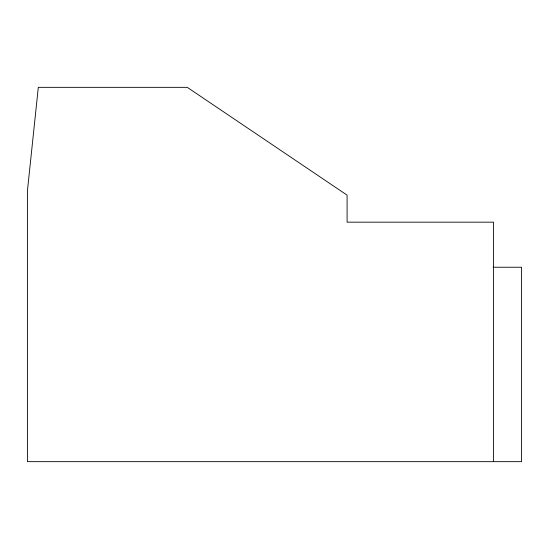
<?xml version="1.0" encoding="UTF-8"?>
<svg xmlns="http://www.w3.org/2000/svg" width="549" height="549" viewBox="0 0 549 549"><rect width="100%" height="100%" fill="white"/><g stroke="black" fill="none" stroke-linecap="round" stroke-linejoin="round"><path stroke-width="0.82" d="M493.139 267.239L521.55 267.239L521.55 461.661L27.45 461.661L27.45 190.633L38.306 87.339L187.271 87.339L347.085 195.135L347.085 222.173L493.544 222.173L493.544 461.661"/></g></svg>
